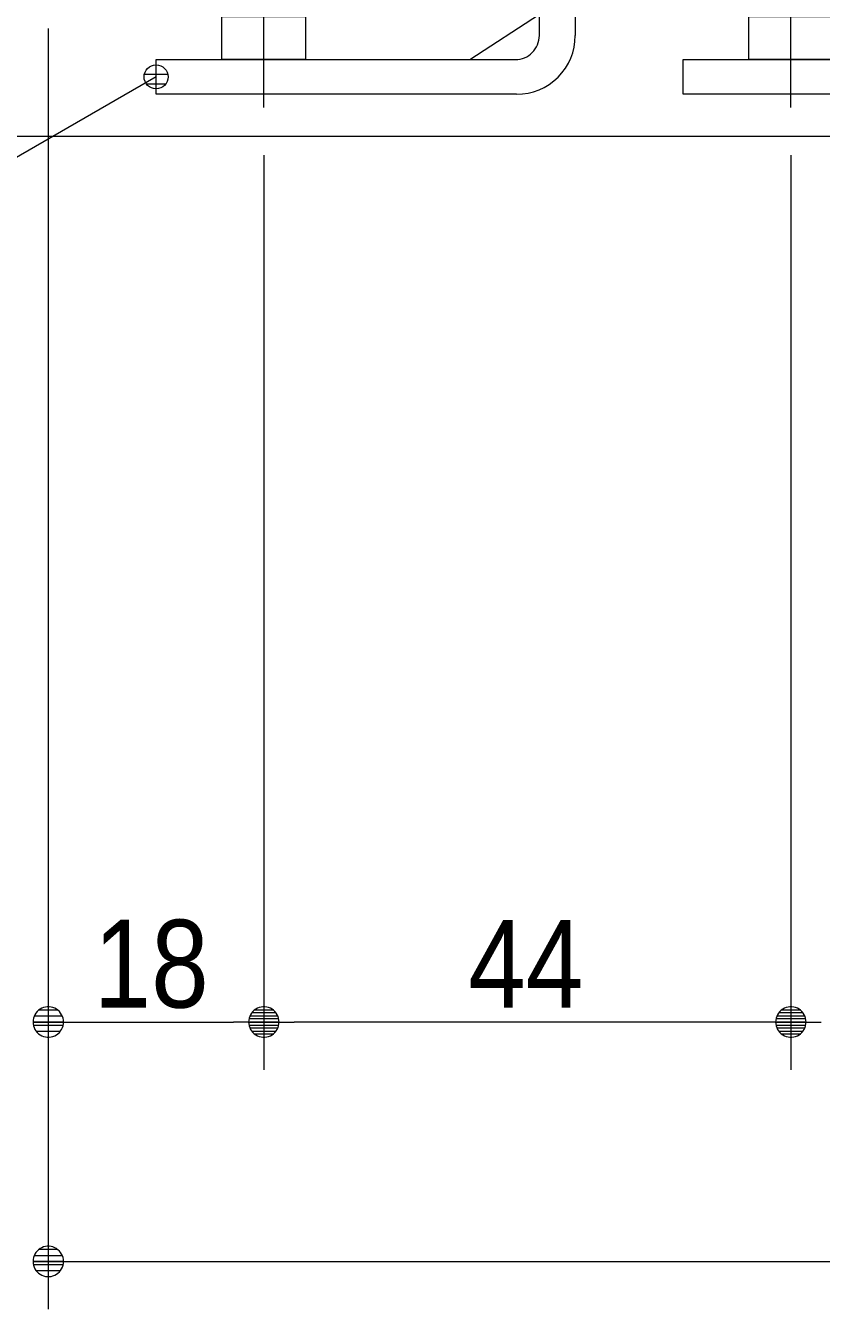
# Model space of a CAD drawing. Units: millimetres, scale not verified, with parts at other scales. Extents: x -6062 to 6062, y -3045 to 3045.
# Drawn here: x 731 to 1063, y -2440 to -1904 of the extents above; entities that cross this region are included whole.
import ezdxf
from ezdxf.enums import TextEntityAlignment as Align

# ---------------------------------------------------------------- set-up
doc = ezdxf.new("R2010")
doc.units = ezdxf.units.MM
doc.header["$LTSCALE"] = 20
for name, color, linetype, lineweight in [('0-1_2寸法-1', 7, 'Continuous', 9), ('0-2_0', 7, 'Continuous', 9), ('0-3_2寸法-3', 7, 'Continuous', 9), ('0-4_3一般', 7, 'Continuous', 9)]:
    doc.layers.add(name, color=color, linetype=linetype, lineweight=lineweight)
doc.styles.add('ＭＳ Ｐゴシック', font='')
doc.styles.get('ＭＳ Ｐゴシック').set_extended_font_data('MS PGothic')

# ---------------------------------------------------------------- blocks, each defined once
blk = doc.blocks.new('グループ')
at = {"layer": '0-4_3一般'}
blk.add_line((49499.9, -39000), (63663.7, -39000), dxfattribs=at)
blk = doc.blocks.new('グループ-30')
at = {"layer": '0-4_3一般'}
for p, q in [((59363.7, -31150), (59363.7, -31810)), ((59063.7, -31675), (59363.7, -31675)), ((59063.7, -33775), (59063.7, -31800)), ((59063.7, -32425), (59063.7, -31975)), ((59363.7, -31975), (59363.7, -32425)), ((58888.6, -32200), (59598.6, -32200)), ((59063.7, -32725), (59363.7, -32725)), ((59363.7, -33340), (59363.7, -33515)), ((59063.7, -33475), (59363.7, -33475)), ((59063.7, -34210), (59063.7, -33775)), ((58888.6, -34000), (59598.6, -34000)), ((59063.7, -38160), (59063.7, -34210)), ((59063.7, -34650), (59063.7, -34460)), ((59063.7, -34525), (59363.7, -34525)), ((58888.6, -34900), (59598.6, -34900)), ((59363.7, -35140), (59363.7, -35315)), ((59063.7, -35275), (59363.7, -35275)), ((59063.7, -36010), (59063.7, -35575)), ((58888.6, -35800), (59598.6, -35800)), ((59063.7, -36450), (59063.7, -36260)), ((59063.7, -36325), (59363.7, -36325)), ((56763.7, -38760), (56763.7, -36652.3)), ((56438.7, -36750), (57088.7, -36750)), ((56388.7, -36800), (56388.7, -38000)), ((57138.7, -38000), (57138.7, -36800)), ((57138.7, -38000), (56388.7, -38000)), ((56413.7, -38000), (57113.7, -38000)), ((56413.7, -38360), (56413.7, -38000)), ((57113.7, -38360), (57113.7, -38000)), ((58483.7, -38360), (59063.7, -37980)), ((57113.7, -38360), (56413.7, -38360)), ((58873.7, -38650), (55863.7, -38650))]:
    blk.add_line(p, q, dxfattribs=at)
for points in [[(59063.7, -31810), (59063.7, -31150), (59363.7, -31150)], [(59363.7, -31800), (59363.7, -32600), (59363.7, -38160)], [(55863.7, -38650), (55863.7, -38360), (58863.7, -38360)]]:
    blk.add_lwpolyline(points, dxfattribs=at)
for centre, radius, start, end in [((56438.7, -36800), 50, 135, 180), ((56438.7, -36800), 50, 90, 135), ((57088.7, -36800), 50, 45, 90), ((57088.7, -36800), 50, 0, 45), ((58863.7, -38160), 200, 315, 0), ((58873.7, -38160), 490, 315, 0), ((58863.7, -38160), 200, 270, 315), ((58873.7, -38160), 490, 270, 315)]:
    blk.add_arc(centre, radius, start, end, dxfattribs=at)
blk = doc.blocks.new('グループ-97')
at = {"layer": '0-4_3一般'}
for p, q in [((54663.7, -31150), (54963.7, -31150)), ((54663.7, -31810), (54663.7, -31150)), ((54963.7, -31150), (54963.7, -31810)), ((54663.7, -31675), (54963.7, -31675)), ((54663.7, -33775), (54663.7, -31800)), ((54963.7, -31800), (54963.7, -32600)), ((54663.7, -32425), (54663.7, -31975)), ((54963.7, -31975), (54963.7, -32425)), ((54488.6, -32200), (55198.6, -32200)), ((54963.7, -32600), (54963.7, -38160)), ((54663.7, -32725), (54963.7, -32725)), ((54963.7, -33340), (54963.7, -33515)), ((54663.7, -33475), (54963.7, -33475)), ((54663.7, -34210), (54663.7, -33775)), ((54488.6, -34000), (55198.6, -34000)), ((54663.7, -38160), (54663.7, -34210)), ((54663.7, -34650), (54663.7, -34460)), ((54663.7, -34525), (54963.7, -34525)), ((54488.6, -34900), (55198.6, -34900)), ((54963.7, -35140), (54963.7, -35315)), ((54663.7, -35275), (54963.7, -35275)), ((54663.7, -36010), (54663.7, -35575)), ((54488.6, -35800), (55198.6, -35800)), ((54663.7, -36450), (54663.7, -36260)), ((54663.7, -36325), (54963.7, -36325)), ((52363.7, -38760), (52363.7, -36652.3)), ((52038.7, -36750), (52688.7, -36750)), ((51988.7, -36800), (51988.7, -38000)), ((52738.7, -38000), (52738.7, -36800)), ((52738.7, -38000), (51988.7, -38000)), ((52013.7, -38000), (52713.7, -38000)), ((52713.7, -38360), (52713.7, -38000)), ((54083.7, -38360), (54663.7, -37980)), ((51463.7, -38360), (54463.7, -38360)), ((51463.7, -38650), (51463.7, -38360)), ((54473.7, -38650), (51463.7, -38650))]:
    blk.add_line(p, q, dxfattribs=at)
blk.add_lwpolyline([(52713.7, -38360), (52013.7, -38360), (52013.7, -38000)], dxfattribs=at)
for centre, radius, start, end in [((52038.7, -36800), 50, 135, 180), ((52038.7, -36800), 50, 90, 135), ((52688.7, -36800), 50, 45, 90), ((52688.7, -36800), 50, 0, 45), ((54463.7, -38160), 200, 315, 0), ((54473.7, -38160), 490, 315, 0), ((54463.7, -38160), 200, 270, 315), ((54473.7, -38160), 490, 270, 315)]:
    blk.add_arc(centre, radius, start, end, dxfattribs=at)
blk = doc.blocks.new('グループ-103')
at = {"layer": '0-4_3一般'}
for name in ['グループ-97', 'グループ-30']:
    blk.add_blockref(name, (0, 0), dxfattribs=at)
blk = doc.blocks.new('グループ-104')
at = {"layer": '0-4_3一般'}
for name in ['グループ-103', 'グループ']:
    blk.add_blockref(name, (0, 0), dxfattribs=at)
blk = doc.blocks.new('_Dot')
at = {"layer": '0-2_0'}
for p, q in [((-10, 0), (-20, 0)), ((9.78, 2), (-9.78, 2)), ((7.99, 6), (-7.99, 6)), ((9.16, -3.98), (-9.16, -3.98)), ((6, -7.98), (-6, -7.98))]:
    blk.add_line(p, q, dxfattribs=at)
for points in [[(10, 0), (9.92, 1.25), (9.69, 2.49), (9.3, 3.68), (8.76, 4.82), (8.09, 5.88), (7.29, 6.85), (6.37, 7.71), (5.36, 8.44), (4.26, 9.05), (3.09, 9.51), (1.87, 9.82), (0.63, 9.98), (-0.63, 9.98), (-1.87, 9.82), (-3.09, 9.51), (-4.26, 9.05), (-5.36, 8.44), (-6.37, 7.71), (-7.29, 6.85), (-8.09, 5.88), (-8.76, 4.82), (-9.3, 3.68), (-9.69, 2.49), (-9.92, 1.25), (-10, 0), (0, 0)], [(-10, 0), (-9.92, -1.25), (-9.69, -2.49), (-9.3, -3.68), (-8.76, -4.82), (-8.09, -5.88), (-7.29, -6.85), (-6.37, -7.71), (-5.36, -8.44), (-4.26, -9.05), (-3.09, -9.51), (-1.87, -9.82), (-0.63, -9.98), (0.63, -9.98), (1.87, -9.82), (3.09, -9.51), (4.26, -9.05), (5.36, -8.44), (6.37, -7.71), (7.29, -6.85), (8.09, -5.88), (8.76, -4.82), (9.3, -3.68), (9.69, -2.49), (9.92, -1.25), (10, 0), (0, 0)]]:
    blk.add_lwpolyline(points, close=True, dxfattribs=at)

msp = doc.modelspace()

# ---------------------------------------------------------------- linework, layer by layer
at = {"layer": '0-1_2寸法-1'}
for p, q in [((740.68, -1905), (740.68, -2340)), ((830.68, -1958), (830.68, -2340)), ((830.68, -1958), (830.68, -2340)), ((1050.68, -1958), (1050.68, -2340)), ((1050.68, -1958), (1050.68, -2340)), ((753.4, -2320), (817.97, -2320)), ((1037.97, -2320), (843.4, -2320)), ((740.68, -2340), (740.68, -2440)), ((753.4, -2420), (1567.97, -2420))]:
    msp.add_line(p, q, dxfattribs=at)
at = {"layer": '0-3_2寸法-3'}
for p, q in [((790.58, -1924.26), (780.79, -1924.26)), ((785.86, -1920.26), (785.51, -1920.26)), ((785.86, -1920.26), (785.51, -1920.26)), ((789.68, -1928.26), (781.69, -1928.26))]:
    msp.add_line(p, q, dxfattribs=at)
msp.add_lwpolyline([(785.68, -1925.25), (396.41, -2150), (127.08, -2150)], dxfattribs=at)
msp.add_circle((785.68, -1925.25), 5.01, dxfattribs=at)
msp.add_circle((785.68, -1925.25), 5.01, dxfattribs=at)

# ---------------------------------------------------------------- block references
at = {"layer": '0-1_2寸法-1', "xscale": 0.6356201, "yscale": 0.6356201, "rotation": 180}
for p in [(740.68, -2320), (830.68, -2320), (1050.68, -2320), (740.68, -2420)]:
    msp.add_blockref('_Dot', p, dxfattribs=at)
at = {"layer": '0-1_2寸法-1', "xscale": 0.6356201, "yscale": 0.6356201}
for p in [(830.68, -2320), (1050.68, -2320)]:
    msp.add_blockref('_Dot', p, dxfattribs=at)
at = {"layer": '0-4_3一般', "xscale": 0.05, "yscale": 0.05}
msp.add_blockref('グループ-104', (-1787.5, 0), dxfattribs=at)

# ---------------------------------------------------------------- texts
at = {"layer": '0-1_2寸法-1', "style": 'ＭＳ Ｐゴシック', "width": 0.9}
for s, p in [('18', (759.65, -2324.96)), ('44', (915.99, -2325.06))]:
    msp.add_text(s, height=36.66, dxfattribs=at).set_placement(p, align=Align.BOTTOM_LEFT)

doc.saveas('drawing.dxf')
